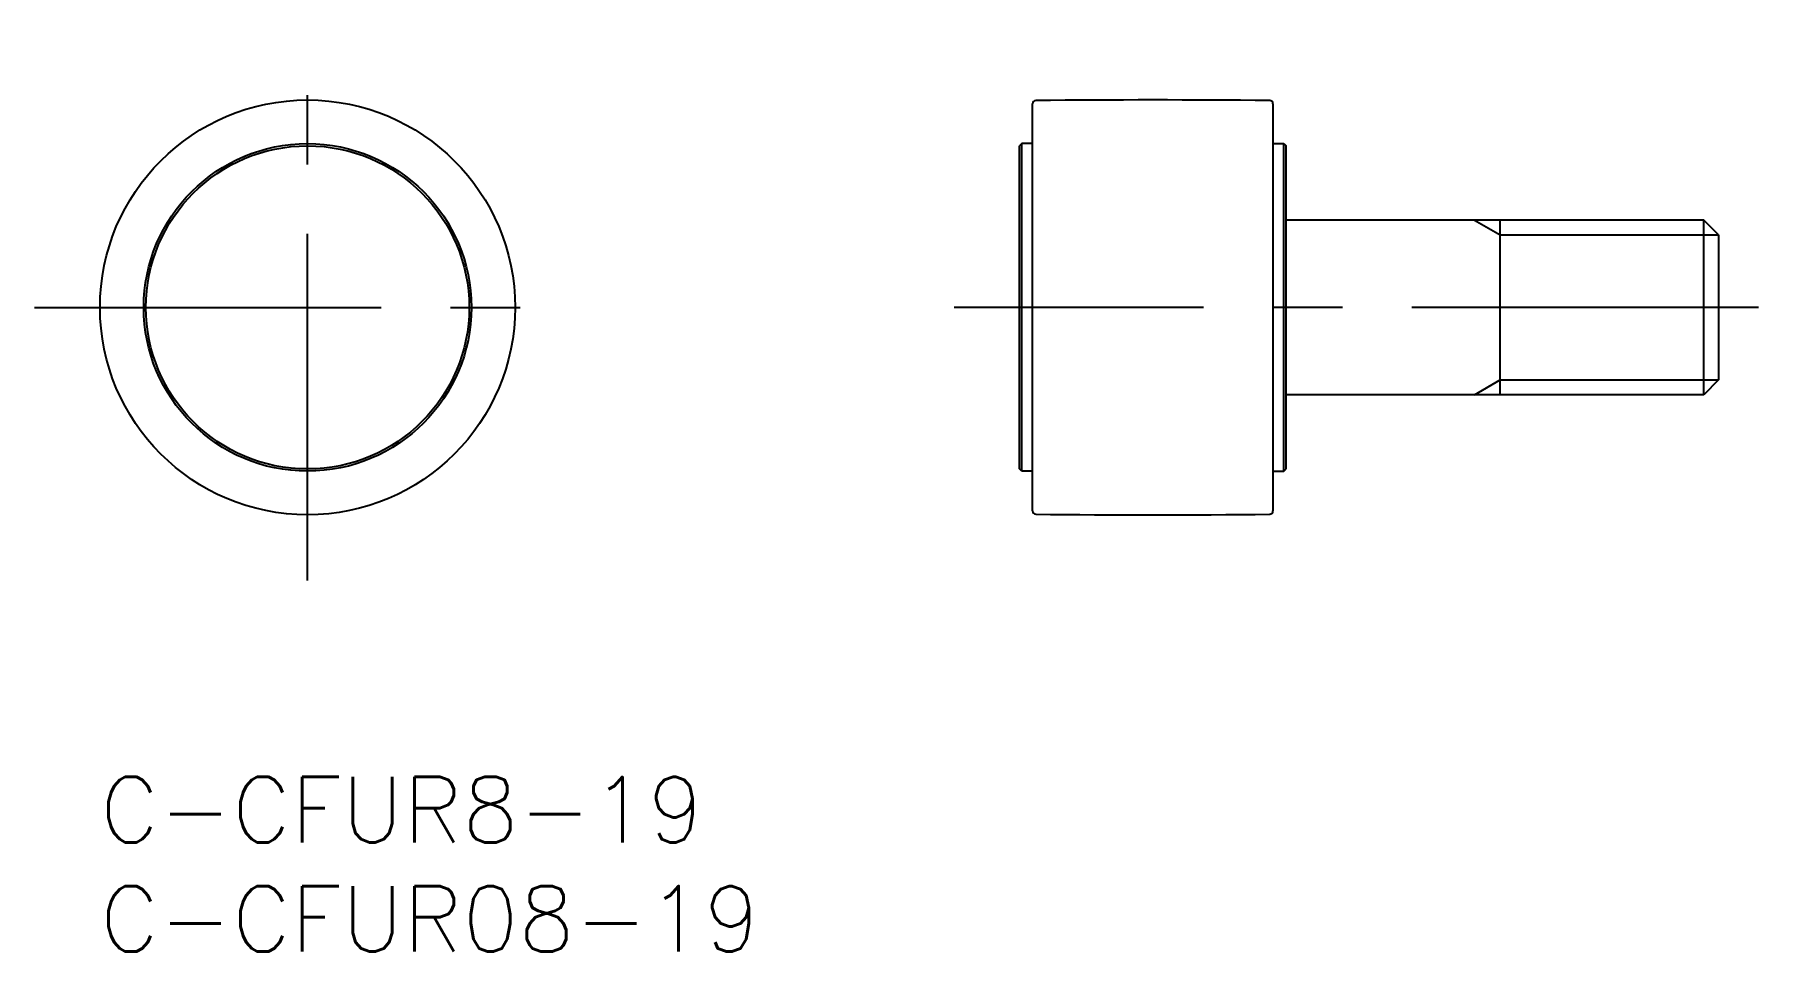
# Model space of a CAD drawing. Extents: x -3 to 75.9, y -8 to 34.
import ezdxf

# ---------------------------------------------------------------- set-up
doc = ezdxf.new("R2010")
doc.units = 0
doc.header["$LTSCALE"] = 0.5
doc.linetypes.add('CENTER', pattern=[50.8, 31.75, -6.35, 6.35, -6.35])
for name, color, linetype in [('MSM_CENTER', 1, 'CENTER'), ('MSM_CONTINUOUS', 7, 'CONTINUOUS'), ('MSM_NARROW', 5, 'CONTINUOUS'), ('MSM_PART_NUMBER', 7, 'CONTINUOUS')]:
    doc.layers.add(name, color=color, linetype=linetype)
doc.styles.get("Standard").update_dxf_attribs({"font": 'txt.shx', "height": 2, "bigfont": 'bigfont.shx'})

# ---------------------------------------------------------------- blocks, each defined once
blk = doc.blocks.new('*U16')
at = {"layer": 'MSM_PART_NUMBER'}
blk.add_text('C-CFUR8-19', height=3, dxfattribs=at).set_placement((0, -3))
blk = doc.blocks.new('*U17')
at = {"layer": 'MSM_PART_NUMBER'}
blk.add_text('C-CFUR08-19', height=3, dxfattribs=at).set_placement((0, -8))

msp = doc.modelspace()

# ---------------------------------------------------------------- linework, layer by layer
at = {"layer": 'MSM_CENTER'}
for p, q in [((9.5, 9), (9.5, 34)), ((-3, 21.5), (22, 21.5)), ((75.919, 21.5), (39.092, 21.5))]:
    msp.add_line(p, q, dxfattribs=at)
at = {"layer": 'MSM_CONTINUOUS'}
for p, q in [((42.692, 12.179), (42.692, 30.821)), ((53.692, 30.821), (53.692, 12.179)), ((42.192, 29), (42.092, 28.9)), ((42.092, 14.1), (42.092, 28.9)), ((42.692, 29), (42.192, 29)), ((42.192, 14), (42.192, 29)), ((53.692, 29), (54.192, 29)), ((54.192, 29), (54.292, 28.9)), ((54.192, 14), (54.192, 29)), ((54.292, 14.1), (54.292, 28.9)), ((73.416, 25.5), (54.292, 25.5)), ((64.092, 17.5), (64.092, 25.5)), ((74.092, 24.824), (73.416, 25.5)), ((73.416, 17.5), (73.416, 25.5)), ((74.092, 24.824), (74.092, 18.177)), ((74.092, 18.177), (73.416, 17.5)), ((73.416, 17.5), (54.292, 17.5)), ((42.192, 14), (42.092, 14.1)), ((42.692, 14), (42.192, 14)), ((53.692, 14), (54.192, 14)), ((54.192, 14), (54.292, 14.1))]:
    msp.add_line(p, q, dxfattribs=at)
for radius in [9.5, 7.5, 7.4]:
    msp.add_circle((9.5, 21.5), radius, dxfattribs=at)
for centre, radius, start, end in [((42.842, 30.821), 0.15, 90.61326, 180), ((48.192, -469), 500, 89.38674, 90.61326), ((53.542, 30.821), 0.15, 0, 89.38674), ((42.842, 12.179), 0.15, 180, 269.38674), ((48.192, 512), 500, 269.38674, 270.61326), ((53.542, 12.179), 0.15, 270.61326, 0)]:
    msp.add_arc(centre, radius, start, end, dxfattribs=at)
at = {"layer": 'MSM_NARROW'}
for p, q in [((62.92, 25.5), (64.092, 24.824)), ((64.092, 24.824), (74.092, 24.824)), ((62.92, 17.5), (64.092, 18.177)), ((64.092, 18.177), (74.092, 18.177))]:
    msp.add_line(p, q, dxfattribs=at)

# ---------------------------------------------------------------- block references
at = {"layer": 'MSM_CONTINUOUS'}
for name in ['*U16', '*U17']:
    msp.add_blockref(name, (0, 0), dxfattribs=at)

doc.saveas('drawing.dxf')
